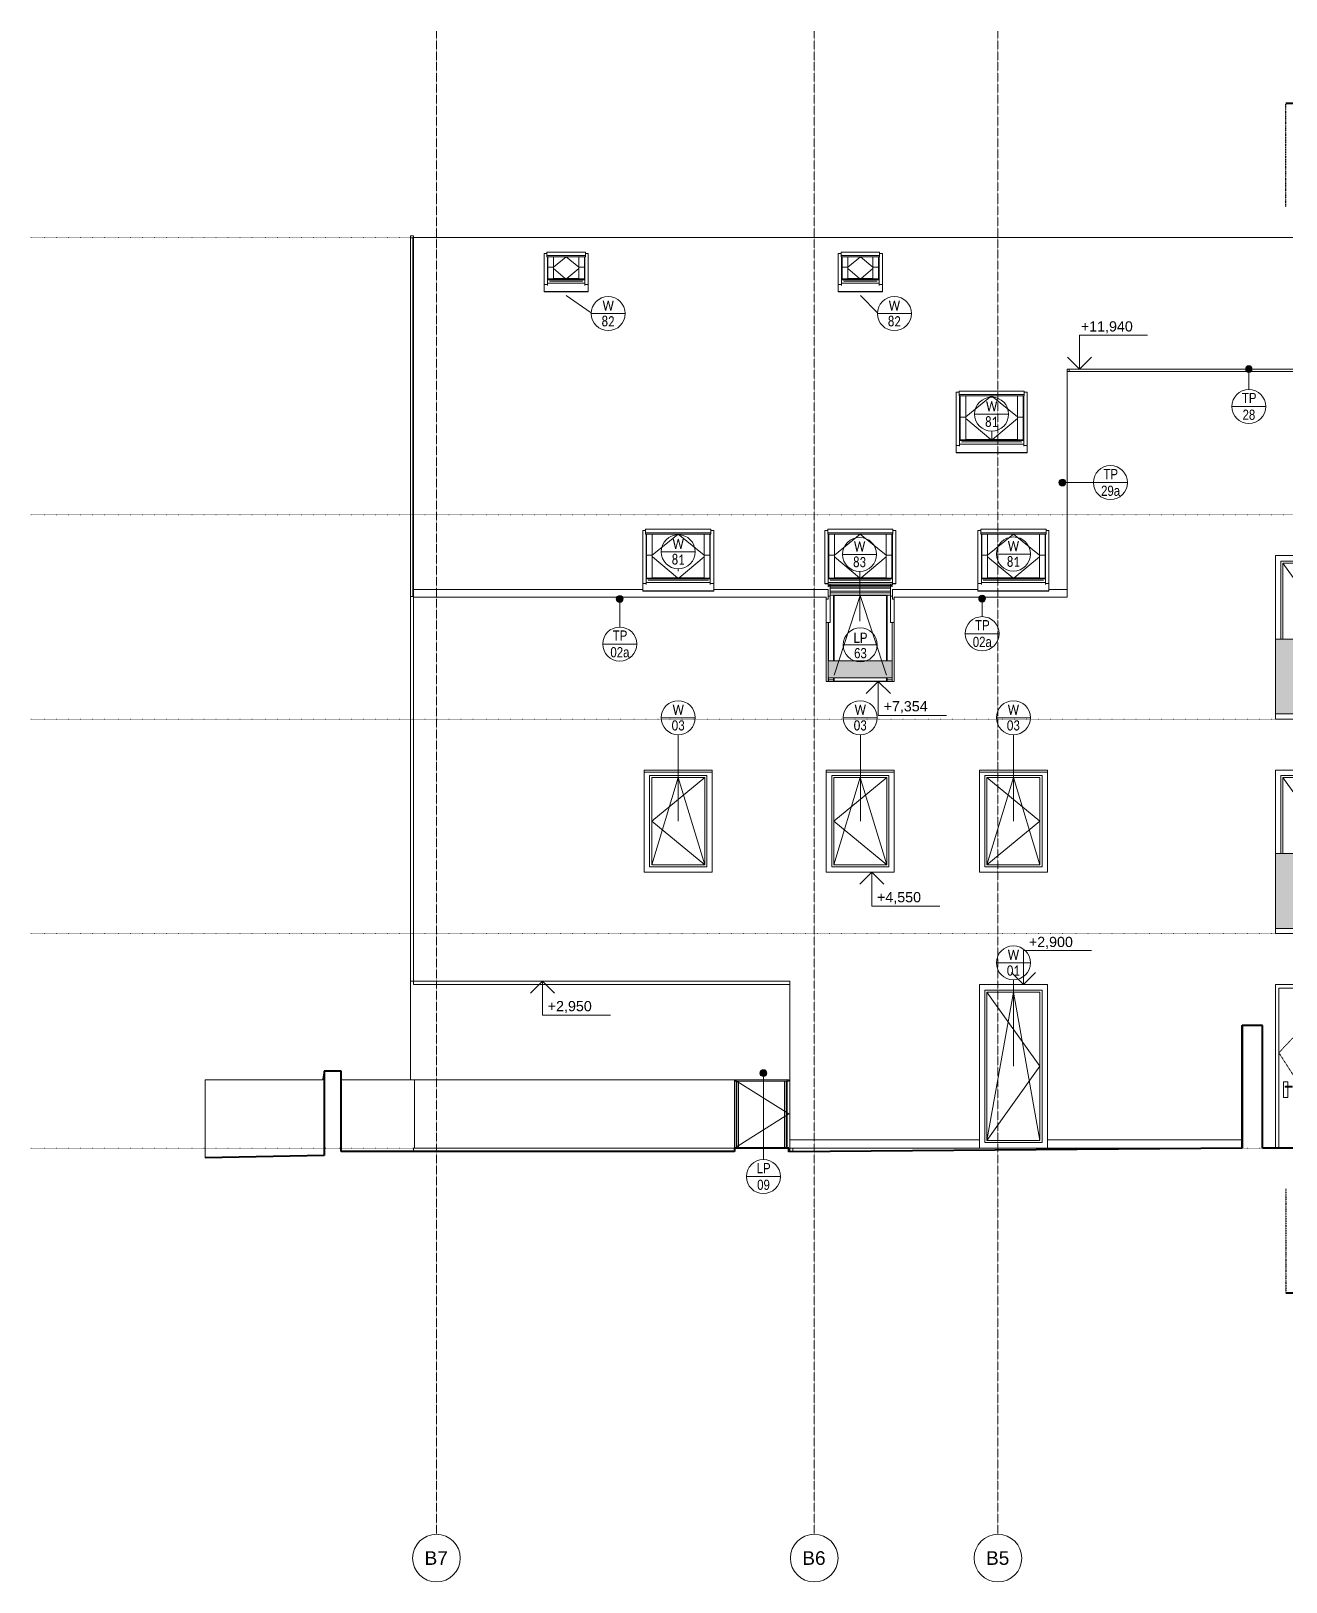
# Model space of a CAD drawing. Header units: millimetres. Extents: x -10201 to 227333, y -5874 to 72638.
# Drawn here: x 60356 to 78796, y -5873 to 16905 of the extents above; entities that cross this region are included whole.
import ezdxf

# ---------------------------------------------------------------- set-up
doc = ezdxf.new("R2010")
doc.units = ezdxf.units.MM
for name, pattern in [('HA_Dash_2mm-S1mm', [2, 1, -1]), ('HA_DashDot_10mm-S3mm', [10, 4, -3, 0, -3]), ('HA_DashDot_4mm-S1mm', [4, 2, -1, 0, -1]), ('HA_Dot-S4mm', [4, 0, -4])]:
    doc.linetypes.add(name, pattern=pattern)
for name, color, linetype, lineweight in [('A-CLNG-____-OTLN', 9, 'Continuous', 9), ('A-DETL-____-THIN', 9, 'Continuous', 9), ('A-DETL-____-WIDE', 9, 'Continuous', 40), ('A-DOOR-____-OTLN', 9, 'Continuous', 9), ('A-DOOR-FRAM-OTLN', 9, 'Continuous', 9), ('A-FLOR-____-OVHD', 9, 'HA_DashDot_4mm-S1mm', 25), ('A-FLOR-HRAL-IDEN', 9, 'Continuous', 9), ('A-FLOR-HRAL-OTLN', 9, 'Continuous', 9), ('A-FLOR-LEVL-OTLN', 9, 'Continuous', 9), ('A-GENM-____-IDEN', 9, 'Continuous', 9), ('A-GENM-____-OTLN', 9, 'Continuous', 9), ('A-GLAZ-____-IDEN', 9, 'Continuous', 9), ('A-GLAZ-____-OTLN', 9, 'Continuous', 5), ('A-ROOF-____-OTLN', 9, 'Continuous', 9), ('A-WALL-____-MCUT', 9, 'Continuous', 25), ('A-WALL-____-OTLN', 9, 'Continuous', 9), ('G-____-____-DIMS', 9, 'Continuous', 5), ('S-GRID-____-IDEN', 9, 'Continuous', 9), ('S-GRID-____-OTLN', 9, 'Continuous', 5)]:
    doc.layers.add(name, color=color, linetype=linetype, lineweight=lineweight)
doc.styles.add('Arial', font='arial.ttf', dxfattribs={"height": 200})
doc.styles.add('Arial_1', font='arial.ttf', dxfattribs={"height": 150})
doc.styles.add('Arial_2', font='arial.ttf', dxfattribs={"width": 0.8, "height": 150})
doc.styles.add('Calibri', font='calibri.ttf', dxfattribs={"width": 0.8, "height": 150})

# ---------------------------------------------------------------- blocks, each defined once
blk = doc.blocks.new('HA_WD_SinglePanel - 1000x2400-1670805-B_pohled severní_DPS pohled')
at = {"layer": 'A-GLAZ-____-OTLN', "color": 250}
for p, q in [((-12766, 580), (-12766, 2820)), ((-12766, 2820), (-11926, 2820)), ((-12736, 2790), (-12736, 610)), ((-12736, 2790), (-11956, 2790)), ((-12736, 610), (-12346, 2790)), ((-12736, 2790), (-11956, 1700)), ((-12346, 2790), (-11956, 610)), ((-11956, 610), (-11956, 2790)), ((-11926, 2820), (-11926, 580)), ((-11956, 1700), (-12736, 610)), ((-11926, 580), (-12766, 580)), ((-12736, 610), (-11956, 610))]:
    blk.add_line(p, q, dxfattribs=at)
blk = doc.blocks.new('HA_WD_SinglePanel - 1000x1500-1670803-B_pohled severní_DPS pohled')
at = {"layer": 'A-GLAZ-____-OTLN', "color": 250}
for p, q in [((2459, 1480), (2459, 2820)), ((2459, 2820), (3299, 2820)), ((2489, 2790), (2489, 1510)), ((2489, 2790), (3269, 2790)), ((2489, 1510), (2879, 2790)), ((2489, 2790), (3269, 2150)), ((2879, 2790), (3269, 1510)), ((3269, 1510), (3269, 2790)), ((3299, 2820), (3299, 1480)), ((3269, 2150), (2489, 1510)), ((3299, 1480), (2459, 1480)), ((2489, 1510), (3269, 1510))]:
    blk.add_line(p, q, dxfattribs=at)
blk = doc.blocks.new('HA_WD_SinglePanel - 1000x2400-V30-B_pohled severní_DPS pohled')
at = {"layer": 'A-GLAZ-____-OTLN', "color": 250}
for p, q in [((-8416, 4825), (-8416, 5970)), ((-8416, 5970), (-7576, 5970)), ((-8386, 5940), (-8386, 4825)), ((-8386, 5940), (-7606, 5940)), ((-8386, 5940), (-7606, 4850)), ((-8195, 4825), (-7996, 5940)), ((-7996, 5940), (-7796, 4825)), ((-7606, 4825), (-7606, 5940)), ((-7576, 5970), (-7576, 4825)), ((-7606, 4850), (-7624, 4825))]:
    blk.add_line(p, q, dxfattribs=at)
blk = doc.blocks.new('HA_WD_SinglePanel - 1000x1500-1670816-B_pohled severní_DPS pohled')
at = {"layer": 'A-GLAZ-____-OTLN', "color": 250}
for p, q in [((-17691, 4630), (-17691, 5970)), ((-17691, 5970), (-16851, 5970)), ((-17661, 5940), (-17661, 4660)), ((-17661, 5940), (-16881, 5940)), ((-17271, 5940), (-17661, 4660)), ((-16881, 5940), (-17661, 5300)), ((-16881, 4660), (-17271, 5940)), ((-16881, 4660), (-16881, 5940)), ((-16851, 5970), (-16851, 4630)), ((-17661, 5300), (-16881, 4660)), ((-16851, 4630), (-17691, 4630)), ((-17661, 4660), (-16881, 4660))]:
    blk.add_line(p, q, dxfattribs=at)
blk = doc.blocks.new('Roof-Windows_VELUX_VFE - VFE size 940x1370 _PK38__31_36-V31-B_pohled severní_DPS pohled')
at = {"layer": 'A-GLAZ-____-OTLN', "color": 250}
for p, q in [((-15066, 8779), (-15066, 8781)), ((-15066, 8769), (-15066, 8779)), ((-14126, 8779), (-15066, 8779)), ((-15066, 8757), (-15066, 8763)), ((-14126, 8763), (-15066, 8763)), ((-15066, 8754), (-15066, 8757)), ((-14126, 8757), (-15066, 8757)), ((-15066, 8742), (-15066, 8754)), ((-14126, 8754), (-15066, 8754)), ((-14152, 8728), (-15039, 8728)), ((-14152, 8726), (-15039, 8726)), ((-15039, 8724), (-14152, 8724)), ((-14152, 8676), (-15039, 8676)), ((-14126, 8781), (-14126, 8779)), ((-14126, 8779), (-14126, 8769)), ((-14126, 8763), (-14126, 8757)), ((-14126, 8757), (-14126, 8754)), ((-14126, 8754), (-14126, 8742)), ((-15039, 8654), (-14152, 8654)), ((-15039, 8621), (-14152, 8621)), ((-14990, 8621), (-14990, 7654)), ((-14979, 8621), (-14979, 7654)), ((-14979, 7445), (-14596, 8617)), ((-14212, 8617), (-14979, 8617)), ((-14596, 8617), (-14212, 7445)), ((-14212, 7654), (-14212, 8621)), ((-14202, 7654), (-14202, 8621)), ((-15065, 7654), (-15065, 8217)), ((-14127, 8217), (-14127, 7654)), ((-15065, 7374), (-15065, 7404)), ((-15065, 7374), (-15065, 7354)), ((-14990, 7374), (-15065, 7374)), ((-14990, 7404), (-14990, 7374)), ((-14990, 7374), (-14990, 7354)), ((-14979, 7404), (-14979, 7354)), ((-14979, 7356), (-14212, 7356)), ((-14212, 7354), (-14212, 7404)), ((-14202, 7374), (-14202, 7404)), ((-14202, 7374), (-14202, 7354)), ((-14127, 7374), (-14202, 7374)), ((-14127, 7404), (-14127, 7374)), ((-14127, 7374), (-14127, 7354))]:
    blk.add_line(p, q, dxfattribs=at)
blk = doc.blocks.new('Railing - Railing-1636953-B_pohled severní_DPS pohled')
at = {"layer": 'A-FLOR-HRAL-OTLN'}
blk.add_hatch(color=256, dxfattribs=at).paths.add_polyline_path([(-8496, 3725), (-7496, 3725), (-7496, 4825), (-8496, 4825), (-8496, 4020)])
at = {"layer": 'A-FLOR-HRAL-OTLN', "color": 7}
for p, q in [((-8496, 4825), (-7496, 4825)), ((-8496, 3725), (-7496, 3725))]:
    blk.add_line(p, q, dxfattribs=at)
blk = doc.blocks.new('Railing - Railing-1637688-B_pohled severní_DPS pohled')
at = {"layer": 'A-FLOR-HRAL-OTLN'}
blk.add_hatch(color=256, dxfattribs=at).paths.add_polyline_path([(-8496, 6875), (-7496, 6875), (-7496, 7975), (-8496, 7975), (-8496, 6917)])
at = {"layer": 'A-FLOR-HRAL-OTLN', "color": 7}
for p, q in [((-8496, 7975), (-7496, 7975)), ((-8496, 6875), (-7496, 6875))]:
    blk.add_line(p, q, dxfattribs=at)
blk = doc.blocks.new('Roof-Windows_VELUX_GLL_1061 - CK02-1808666-B_pohled severní_DPS pohled')
at = {"layer": 'A-GLAZ-____-OTLN', "color": 250}
for p, q in [((-19201, 13640), (-19243, 13640)), ((-19243, 13640), (-19243, 13183)), ((-18635, 13659), (-19201, 13659)), ((-19201, 13659), (-19201, 13606)), ((-18635, 13606), (-19201, 13606)), ((-19201, 13606), (-19201, 13588)), ((-19201, 13588), (-18635, 13588)), ((-19193, 13588), (-19193, 13269)), ((-19187, 13588), (-19187, 13438)), ((-19104, 13438), (-19104, 13588)), ((-18733, 13587), (-19104, 13587)), ((-19104, 13439), (-18918, 13587)), ((-18733, 13439), (-18918, 13587)), ((-18733, 13588), (-18733, 13438)), ((-18650, 13438), (-18650, 13588)), ((-18643, 13588), (-18643, 13269)), ((-18635, 13606), (-18635, 13659)), ((-18593, 13640), (-18635, 13640)), ((-18635, 13588), (-18635, 13606)), ((-18593, 13183), (-18593, 13640)), ((-19193, 13265), (-19193, 13269)), ((-19187, 13269), (-19193, 13269)), ((-19193, 13261), (-19193, 13265)), ((-19193, 13252), (-19193, 13261)), ((-18643, 13261), (-19193, 13261)), ((-19193, 13237), (-19193, 13252)), ((-18643, 13252), (-19193, 13252)), ((-19193, 13237), (-19193, 13229)), ((-19193, 13205), (-19193, 13229)), ((-19187, 13438), (-19104, 13438)), ((-19187, 13264), (-19187, 13438)), ((-19104, 13438), (-19187, 13438)), ((-19104, 13264), (-19187, 13264)), ((-19104, 13263), (-19187, 13263)), ((-19160, 13237), (-19160, 13229)), ((-19160, 13233), (-18676, 13233)), ((-19104, 13264), (-19104, 13438)), ((-18930, 13269), (-19104, 13416)), ((-18733, 13269), (-19104, 13269)), ((-18907, 13269), (-18733, 13416)), ((-18733, 13438), (-18650, 13438)), ((-18733, 13438), (-18733, 13264)), ((-18650, 13438), (-18733, 13438)), ((-18650, 13264), (-18733, 13264)), ((-18650, 13263), (-18733, 13263)), ((-18676, 13237), (-18676, 13229)), ((-18650, 13438), (-18650, 13264)), ((-18643, 13269), (-18650, 13269)), ((-18643, 13269), (-18643, 13265)), ((-18643, 13265), (-18643, 13261)), ((-18643, 13261), (-18643, 13252)), ((-18643, 13252), (-18643, 13237)), ((-18643, 13237), (-18643, 13229)), ((-18643, 13229), (-18643, 13205)), ((-19243, 13183), (-19193, 13183)), ((-19193, 13183), (-19243, 13183)), ((-19243, 13183), (-19243, 13079)), ((-19243, 13079), (-18593, 13079)), ((-19243, 13074), (-19243, 13079)), ((-18593, 13074), (-19243, 13074)), ((-19193, 13200), (-19193, 13205)), ((-19193, 13200), (-18643, 13200)), ((-19193, 13169), (-19193, 13200)), ((-18643, 13205), (-18643, 13200)), ((-18643, 13200), (-18643, 13169)), ((-18643, 13183), (-18593, 13183)), ((-18593, 13183), (-18643, 13183)), ((-18593, 13079), (-18593, 13183)), ((-18593, 13079), (-18593, 13074))]:
    blk.add_line(p, q, dxfattribs=at)
blk = doc.blocks.new('Roof-Windows_VELUX_GLL_1061 - PK08-1808487-B_pohled severní_DPS pohled')
at = {"layer": 'A-GLAZ-____-OTLN', "color": 250}
for p, q in [((-17750, 9568), (-17792, 9568)), ((-17792, 9568), (-17792, 8789)), ((-16792, 9587), (-17750, 9587)), ((-17750, 9587), (-17750, 9535)), ((-16792, 9535), (-16792, 9587)), ((-16750, 9568), (-16792, 9568)), ((-16750, 8789), (-16750, 9568)), ((-16792, 9535), (-17750, 9535)), ((-17750, 9535), (-17750, 9517)), ((-17750, 9517), (-16792, 9517)), ((-17742, 9517), (-17742, 8875)), ((-17735, 9517), (-17735, 9205)), ((-17652, 9205), (-17652, 9517)), ((-16889, 9516), (-17652, 9516)), ((-17652, 9207), (-17271, 9516)), ((-16889, 9207), (-17271, 9516)), ((-16889, 9517), (-16889, 9205)), ((-16806, 9205), (-16806, 9517)), ((-16800, 9517), (-16800, 8875)), ((-16792, 9517), (-16792, 9535)), ((-17735, 9205), (-17652, 9205)), ((-17735, 8870), (-17735, 9205)), ((-17652, 9205), (-17735, 9205)), ((-17652, 8870), (-17652, 9205)), ((-17282, 8875), (-17651, 9183)), ((-17259, 8875), (-16890, 9183)), ((-16889, 9205), (-16806, 9205)), ((-16889, 9205), (-16889, 8870)), ((-16806, 9205), (-16889, 9205)), ((-16806, 9205), (-16806, 8870)), ((-17792, 8789), (-17742, 8789)), ((-17742, 8789), (-17792, 8789)), ((-17792, 8789), (-17792, 8685)), ((-17792, 8685), (-16750, 8685)), ((-17792, 8680), (-17792, 8685)), ((-16750, 8680), (-17792, 8680)), ((-17742, 8871), (-17742, 8875)), ((-17735, 8875), (-17742, 8875)), ((-17742, 8867), (-17742, 8871)), ((-17742, 8858), (-17742, 8867)), ((-16800, 8867), (-17742, 8867)), ((-17742, 8843), (-17742, 8858)), ((-16800, 8858), (-17742, 8858)), ((-17742, 8843), (-17742, 8835)), ((-17742, 8811), (-17742, 8835)), ((-17742, 8806), (-17742, 8811)), ((-17742, 8806), (-16800, 8806)), ((-17742, 8775), (-17742, 8806)), ((-17652, 8870), (-17735, 8870)), ((-17652, 8869), (-17735, 8869)), ((-17709, 8843), (-17709, 8835)), ((-17709, 8839), (-16833, 8839)), ((-16889, 8875), (-17652, 8875)), ((-16806, 8870), (-16889, 8870)), ((-16806, 8869), (-16889, 8869)), ((-16833, 8843), (-16833, 8835)), ((-16800, 8875), (-16806, 8875)), ((-16800, 8875), (-16800, 8871)), ((-16800, 8871), (-16800, 8867)), ((-16800, 8867), (-16800, 8858)), ((-16800, 8858), (-16800, 8843)), ((-16800, 8843), (-16800, 8835)), ((-16800, 8835), (-16800, 8811)), ((-16800, 8811), (-16800, 8806)), ((-16800, 8806), (-16800, 8775)), ((-16800, 8789), (-16750, 8789)), ((-16750, 8789), (-16800, 8789)), ((-16750, 8685), (-16750, 8789)), ((-16750, 8685), (-16750, 8680))]:
    blk.add_line(p, q, dxfattribs=at)
blk = doc.blocks.new('Roof-Windows_VELUX_GLL_1061 - PK08-1808992-B_pohled severní_DPS pohled')
at = {"layer": 'A-GLAZ-____-OTLN', "color": 250}
for p, q in [((-12187, 11618), (-13145, 11618)), ((-13145, 11618), (-13145, 11565)), ((-12187, 11565), (-12187, 11618)), ((-13145, 11599), (-13187, 11599)), ((-13187, 11599), (-13187, 10819)), ((-12187, 11565), (-13145, 11565)), ((-13145, 11565), (-13145, 11547)), ((-13145, 11547), (-12187, 11547)), ((-13137, 11547), (-13137, 10905)), ((-13130, 11547), (-13130, 11236)), ((-13047, 11236), (-13047, 11547)), ((-12284, 11546), (-13047, 11546)), ((-13047, 11237), (-12666, 11546)), ((-12284, 11237), (-12666, 11546)), ((-12284, 11547), (-12284, 11236)), ((-12201, 11236), (-12201, 11547)), ((-12195, 11547), (-12195, 10905)), ((-12145, 11599), (-12187, 11599)), ((-12187, 11547), (-12187, 11565)), ((-12145, 10819), (-12145, 11599)), ((-13130, 11236), (-13047, 11236)), ((-13130, 10901), (-13130, 11236)), ((-13047, 11236), (-13130, 11236)), ((-13047, 10901), (-13047, 11236)), ((-12677, 10905), (-13047, 11214)), ((-12654, 10905), (-12284, 11214)), ((-12284, 11236), (-12201, 11236)), ((-12284, 11236), (-12284, 10901)), ((-12201, 11236), (-12284, 11236)), ((-12201, 11236), (-12201, 10901)), ((-13187, 10819), (-13137, 10819)), ((-13137, 10819), (-13187, 10819)), ((-13187, 10819), (-13187, 10715)), ((-13187, 10715), (-12145, 10715)), ((-13187, 10711), (-13187, 10715)), ((-12145, 10711), (-13187, 10711)), ((-13137, 10901), (-13137, 10905)), ((-13130, 10905), (-13137, 10905)), ((-13137, 10898), (-13137, 10901)), ((-13137, 10889), (-13137, 10898)), ((-12195, 10898), (-13137, 10898)), ((-13137, 10873), (-13137, 10889)), ((-12195, 10889), (-13137, 10889)), ((-13137, 10873), (-13137, 10865)), ((-13137, 10842), (-13137, 10866)), ((-13137, 10837), (-13137, 10842)), ((-13137, 10837), (-12195, 10837)), ((-13137, 10806), (-13137, 10837)), ((-13047, 10901), (-13130, 10901)), ((-13047, 10900), (-13130, 10900)), ((-13104, 10873), (-13104, 10865)), ((-13104, 10870), (-12228, 10870)), ((-12284, 10905), (-13047, 10905)), ((-12201, 10901), (-12284, 10901)), ((-12201, 10900), (-12284, 10900)), ((-12228, 10873), (-12228, 10865)), ((-12195, 10905), (-12201, 10905)), ((-12195, 10905), (-12195, 10901)), ((-12195, 10901), (-12195, 10898)), ((-12195, 10898), (-12195, 10889)), ((-12195, 10889), (-12195, 10873)), ((-12195, 10873), (-12195, 10865)), ((-12195, 10866), (-12195, 10842)), ((-12195, 10842), (-12195, 10837)), ((-12195, 10837), (-12195, 10806)), ((-12195, 10819), (-12145, 10819)), ((-12145, 10819), (-12195, 10819)), ((-12145, 10715), (-12145, 10819)), ((-12145, 10715), (-12145, 10711))]:
    blk.add_line(p, q, dxfattribs=at)
blk = doc.blocks.new('Roof-Windows_VELUX_GLL_1061 - PK08-V32-B_pohled severní_DPS pohled')
at = {"layer": 'A-GLAZ-____-OTLN', "color": 250}
for p, q in [((-12825, 9568), (-12867, 9568)), ((-12867, 9568), (-12867, 8789)), ((-11867, 9587), (-12825, 9587)), ((-12825, 9587), (-12825, 9535)), ((-11867, 9535), (-11867, 9587)), ((-11825, 9568), (-11867, 9568)), ((-11825, 8789), (-11825, 9568)), ((-11867, 9535), (-12825, 9535)), ((-12825, 9535), (-12825, 9517)), ((-12825, 9517), (-11867, 9517)), ((-12817, 9517), (-12817, 8875)), ((-12810, 9517), (-12810, 9205)), ((-12727, 9205), (-12727, 9517)), ((-11964, 9516), (-12727, 9516)), ((-12727, 9207), (-12346, 9516)), ((-11964, 9207), (-12346, 9516)), ((-11964, 9517), (-11964, 9205)), ((-11881, 9205), (-11881, 9517)), ((-11875, 9517), (-11875, 8875)), ((-11867, 9517), (-11867, 9535)), ((-12810, 9205), (-12727, 9205)), ((-12810, 8870), (-12810, 9205)), ((-12727, 9205), (-12810, 9205)), ((-12727, 8870), (-12727, 9205)), ((-12357, 8875), (-12727, 9183)), ((-12334, 8875), (-11964, 9183)), ((-11964, 9205), (-11881, 9205)), ((-11964, 9205), (-11964, 8870)), ((-11881, 9205), (-11964, 9205)), ((-11881, 9205), (-11881, 8870)), ((-12867, 8789), (-12817, 8789)), ((-12817, 8789), (-12867, 8789)), ((-12867, 8789), (-12867, 8685)), ((-12867, 8685), (-11825, 8685)), ((-12867, 8680), (-12867, 8685)), ((-11825, 8680), (-12867, 8680)), ((-12817, 8871), (-12817, 8875)), ((-12810, 8875), (-12817, 8875)), ((-12817, 8867), (-12817, 8871)), ((-12817, 8858), (-12817, 8867)), ((-11875, 8867), (-12817, 8867)), ((-12817, 8843), (-12817, 8858)), ((-11875, 8858), (-12817, 8858)), ((-12817, 8843), (-12817, 8835)), ((-12817, 8811), (-12817, 8835)), ((-12817, 8806), (-12817, 8811)), ((-12817, 8806), (-11875, 8806)), ((-12817, 8775), (-12817, 8806)), ((-12727, 8870), (-12810, 8870)), ((-12727, 8869), (-12810, 8869)), ((-12784, 8843), (-12784, 8835)), ((-12784, 8839), (-11908, 8839)), ((-11964, 8875), (-12727, 8875)), ((-11881, 8870), (-11964, 8870)), ((-11881, 8869), (-11964, 8869)), ((-11908, 8843), (-11908, 8835)), ((-11875, 8875), (-11881, 8875)), ((-11875, 8875), (-11875, 8871)), ((-11875, 8871), (-11875, 8867)), ((-11875, 8867), (-11875, 8858)), ((-11875, 8858), (-11875, 8843)), ((-11875, 8843), (-11875, 8835)), ((-11875, 8835), (-11875, 8811)), ((-11875, 8811), (-11875, 8806)), ((-11875, 8806), (-11875, 8775)), ((-11875, 8789), (-11825, 8789)), ((-11825, 8789), (-11875, 8789)), ((-11825, 8685), (-11825, 8789)), ((-11825, 8685), (-11825, 8680))]:
    blk.add_line(p, q, dxfattribs=at)
blk = doc.blocks.new('HA_DR_Single_Swing_Solid_ButtFrame - In_FAS_900x2350_Unik-2005942-B_pohled severní_DPS pohled')
at = {"layer": 'A-DOOR-____-OTLN', "color": 250, "linetype": 'HA_Dash_2mm-S1mm', "lineweight": 5}
for p, q in [((-7546, 2850), (-8446, 1900)), ((-8446, 1900), (-7546, 500))]:
    blk.add_line(p, q, dxfattribs=at)
at = {"layer": 'A-DOOR-____-OTLN', "color": 7}
for p, q in [((-7546, 2850), (-8446, 2850)), ((-8446, 2850), (-8446, 500)), ((-7546, 500), (-7546, 2850)), ((-8376, 1470), (-8376, 1240)), ((-8316, 1470), (-8376, 1470)), ((-8251, 1407), (-8346, 1407)), ((-8346, 1392), (-8251, 1392)), ((-8316, 1407), (-8316, 1470)), ((-8316, 1240), (-8316, 1393)), ((-8251, 1407), (-8251, 1400)), ((-8251, 1400), (-8251, 1392)), ((-8376, 1240), (-8316, 1240))]:
    blk.add_line(p, q, dxfattribs=at)
for points, knots in [([(-8353, 1400), (-8353, 1401), (-8353, 1402), (-8353, 1403), (-8352, 1404), (-8352, 1404), (-8351, 1405), (-8351, 1405), (-8350, 1406), (-8350, 1406), (-8349, 1407), (-8349, 1407), (-8348, 1407), (-8348, 1407), (-8347, 1407), (-8347, 1407), (-8346, 1407), (-8346, 1407), (-8346, 1407)], [0, 0, 0, 0, 0.0833333, 0.125, 0.1666667, 0.2083333, 0.2291667, 0.25, 0.2916667, 0.3333333, 0.3541667, 0.375, 0.3958333, 0.4166667, 0.4375, 0.4583333, 0.4791667, 0.5, 0.5, 0.5, 0.5]), ([(-8346, 1392), (-8346, 1392), (-8346, 1393), (-8347, 1393), (-8347, 1393), (-8348, 1393), (-8348, 1393), (-8349, 1393), (-8349, 1393), (-8349, 1394), (-8350, 1394), (-8350, 1394), (-8351, 1395), (-8351, 1395), (-8352, 1396), (-8352, 1396), (-8353, 1397), (-8353, 1398), (-8353, 1399), (-8353, 1400)], [0.5, 0.5, 0.5, 0.5, 0.5208333, 0.5416667, 0.5625, 0.5833333, 0.6041667, 0.625, 0.6458333, 0.6666667, 0.6875, 0.7083333, 0.75, 0.7708333, 0.7916667, 0.8333333, 0.875, 0.9166667, 1, 1, 1, 1])]:
    blk.add_open_spline(points, degree=3, knots=knots, dxfattribs=at)
at = {"layer": 'A-DOOR-FRAM-OTLN', "color": 7}
for p, q in [((-8446, 500), (-8446, 2850)), ((-8446, 2850), (-7546, 2850)), ((-7546, 2850), (-7546, 500))]:
    blk.add_line(p, q, dxfattribs=at)
blk = doc.blocks.new('Roof-Windows_VELUX_GLL_1061 - PK08-1808476-B_pohled severní_DPS pohled')
at = {"layer": 'A-GLAZ-____-OTLN', "color": 250}
for p, q in [((-225, 9568), (-267, 9568)), ((-267, 9568), (-267, 8789)), ((733, 9587), (-225, 9587)), ((-225, 9587), (-225, 9535)), ((733, 9535), (733, 9587)), ((775, 9568), (733, 9568)), ((775, 8789), (775, 9568)), ((733, 9535), (-225, 9535)), ((-225, 9535), (-225, 9517)), ((-225, 9517), (733, 9517)), ((-217, 9517), (-217, 8875)), ((-210, 9517), (-210, 9205)), ((-127, 9205), (-127, 9517)), ((636, 9516), (-127, 9516)), ((-127, 9207), (254, 9516)), ((636, 9207), (254, 9516)), ((636, 9517), (636, 9205)), ((719, 9205), (719, 9517)), ((725, 9517), (725, 8875)), ((733, 9517), (733, 9535)), ((-210, 9205), (-127, 9205)), ((-210, 8870), (-210, 9205)), ((-127, 9205), (-210, 9205)), ((-127, 8870), (-127, 9205)), ((243, 8875), (-127, 9183)), ((266, 8875), (636, 9183)), ((636, 9205), (719, 9205)), ((636, 9205), (636, 8870)), ((719, 9205), (636, 9205)), ((719, 9205), (719, 8870)), ((-267, 8789), (-217, 8789)), ((-267, 8784), (-267, 8789)), ((-217, 8784), (-267, 8784)), ((-217, 8871), (-217, 8875)), ((-210, 8875), (-217, 8875)), ((-217, 8867), (-217, 8871)), ((-217, 8858), (-217, 8867)), ((725, 8867), (-217, 8867)), ((-217, 8843), (-217, 8858)), ((725, 8858), (-217, 8858)), ((-217, 8843), (-217, 8835)), ((-217, 8811), (-217, 8835)), ((-217, 8806), (-217, 8811)), ((-217, 8806), (725, 8806)), ((-217, 8772), (-217, 8806)), ((-127, 8870), (-210, 8870)), ((-127, 8869), (-210, 8869)), ((-184, 8843), (-184, 8835)), ((-184, 8839), (692, 8839)), ((636, 8875), (-127, 8875)), ((719, 8870), (636, 8870)), ((719, 8869), (636, 8869)), ((692, 8843), (692, 8835)), ((725, 8875), (719, 8875)), ((725, 8875), (725, 8871)), ((725, 8871), (725, 8867)), ((725, 8867), (725, 8858)), ((725, 8858), (725, 8843)), ((725, 8843), (725, 8835)), ((725, 8835), (725, 8811)), ((725, 8811), (725, 8806)), ((725, 8806), (725, 8772)), ((725, 8789), (775, 8789)), ((775, 8784), (725, 8784)), ((775, 8789), (775, 8784))]:
    blk.add_line(p, q, dxfattribs=at)
blk = doc.blocks.new('Railing - Railing-1879900-B_pohled severní_DPS pohled')
at = {"layer": 'A-FLOR-HRAL-OTLN'}
blk.add_hatch(color=256, dxfattribs=at).paths.add_polyline_path([(-14659, 7404), (-14126, 7404), (-14126, 7654), (-15066, 7654), (-15066, 7404)])
at = {"layer": 'A-FLOR-HRAL-OTLN', "color": 7}
for p, q in [((-15066, 7654), (-14126, 7654)), ((-15066, 7404), (-14126, 7404))]:
    blk.add_line(p, q, dxfattribs=at)
blk = doc.blocks.new('TB_Porotherm KPVarioUNI_1250mm - TB_Porotherm KPVarioUNI_1250mm-1944691-B_pohled severní_DPS pohled')
at = {"layer": 'A-GENM-____-OTLN', "color": 7}
blk.add_line((3379, 2870), (2379, 2870), dxfattribs=at)
blk = doc.blocks.new('185-01_OBJEKT B_Central_rvt-3-B_pohled severní_DPS pohled')
at = {"layer": 'A-CLNG-____-OTLN', "color": 7}
for p, q in [((-21161, 2900), (-21161, 2950)), ((-15631, 2900), (-21161, 2900))]:
    blk.add_line(p, q, dxfattribs=at)
at = {"layer": 'A-ROOF-____-OTLN', "color": 7}
for p, q in [((-21171, 8607), (-21171, 13870)), ((6829, 13875), (-21161, 13875)), ((-21161, 8607), (-21161, 8701)), ((-21161, 8701), (-17792, 8701)), ((-16750, 8701), (-15066, 8701)), ((-15066, 8701), (-15066, 8607)), ((-15039, 8763), (-15039, 8769)), ((-15039, 8607), (-15039, 8742)), ((-14152, 8769), (-14152, 8763)), ((-14152, 8742), (-14152, 8607)), ((-14125, 8607), (-14125, 8701)), ((-14125, 8701), (-12867, 8701)), ((-11825, 8701), (-11556, 8701)), ((-21171, 8607), (-21161, 8607)), ((-15066, 8562), (-15096, 8562)), ((-15066, 8607), (-15039, 8607)), ((-15066, 8607), (-15066, 8562)), ((-15039, 8217), (-15039, 8607)), ((-14152, 8607), (-14125, 8607)), ((-14152, 8607), (-14152, 8217)), ((-14125, 8562), (-14125, 8607)), ((-14096, 8562), (-14125, 8562)), ((-15096, 8217), (-15039, 8217)), ((-14152, 8217), (-14096, 8217))]:
    blk.add_line(p, q, dxfattribs=at)
at = {"layer": 'A-WALL-____-OTLN', "color": 7}
for p, q in [((-21206, 13870), (-21206, 13895)), ((-21161, 13895), (-21206, 13895)), ((-21161, 13895), (-21161, 13870)), ((-21206, 8601), (-21206, 13870)), ((-21206, 13870), (-21161, 13870)), ((-21161, 13870), (-21161, 8601)), ((-11556, 11903), (-11556, 11940)), ((-11556, 11940), (-11526, 11940)), ((-6219, 11903), (-11556, 11903)), ((-11556, 11903), (-11556, 8592)), ((-11526, 11940), (-11526, 11903)), ((-11526, 11903), (-11526, 11940)), ((-11526, 11940), (-11326, 11940)), ((-6449, 11940), (-11326, 11940)), ((-8496, 6800), (-8496, 9200)), ((-8496, 9200), (-7496, 9200)), ((-21206, 2950), (-21206, 8601)), ((-21206, 8601), (-21161, 8601)), ((-21161, 8601), (-21161, 2950)), ((-15096, 8592), (-21161, 8592)), ((-21161, 8592), (-21161, 2950)), ((-15096, 7350), (-15096, 8592)), ((-11556, 8592), (-14096, 8592)), ((-14096, 8592), (-14096, 7350)), ((-15066, 7354), (-15066, 8217)), ((-14126, 8217), (-14126, 7354)), ((-14096, 7350), (-15096, 7350)), ((-15039, 7354), (-15066, 7354)), ((-14153, 7354), (-15039, 7354)), ((-14126, 7354), (-14153, 7354)), ((-7496, 6800), (-8496, 6800)), ((-17771, 4550), (-17771, 6050)), ((-17771, 6050), (-16771, 6050)), ((-16771, 6050), (-16771, 4550)), ((-15096, 4550), (-15096, 6050)), ((-15096, 6050), (-14096, 6050)), ((-14096, 6050), (-14096, 4550)), ((-12846, 4550), (-12846, 6050)), ((-12846, 6050), (-11846, 6050)), ((-11846, 6050), (-11846, 4550)), ((-8496, 3650), (-8496, 6050)), ((-8496, 6050), (-7496, 6050)), ((-16771, 4550), (-17771, 4550)), ((-14096, 4550), (-15096, 4550)), ((-11846, 4550), (-12846, 4550)), ((-7496, 3650), (-8496, 3650)), ((-21206, 2950), (-21206, 1500)), ((-21161, 2950), (-21206, 2950)), ((-21161, 2950), (-15631, 2950)), ((-15631, 2950), (-15631, 500)), ((-12846, 500), (-12846, 2900)), ((-12846, 2900), (-11846, 2900)), ((-11846, 2900), (-11846, 500)), ((-8496, 500), (-8496, 2900)), ((-8496, 2900), (-7496, 2900)), ((-15631, 500), (-12846, 500)), ((-15631, 444), (-15631, 500)), ((-15586, 445), (-15586, 500)), ((-15586, 500), (-15586, 445)), ((-11846, 500), (-12846, 500)), ((-11846, 500), (-8996, 500))]:
    blk.add_line(p, q, dxfattribs=at)
at = {"layer": 'A-DOOR-____-OTLN', "lineweight": 9}
blk.add_blockref('HA_DR_Single_Swing_Solid_ButtFrame - In_FAS_900x2350_Unik-2005942-B_pohled severní_DPS pohled', (0, 0), dxfattribs=at)
at = {"layer": 'A-FLOR-HRAL-OTLN', "lineweight": 9}
for name in ['Railing - Railing-1637688-B_pohled severní_DPS pohled', 'Railing - Railing-1879900-B_pohled severní_DPS pohled', 'Railing - Railing-1636953-B_pohled severní_DPS pohled']:
    blk.add_blockref(name, (0, 0), dxfattribs=at)
at = {"layer": 'A-GENM-____-OTLN', "lineweight": 9}
for p in [(-20150, 3150), (-17475, 3150), (-15225, 3150)]:
    blk.add_blockref('TB_Porotherm KPVarioUNI_1250mm - TB_Porotherm KPVarioUNI_1250mm-1944691-B_pohled severní_DPS pohled', p, dxfattribs=at)
at = {"layer": 'A-GLAZ-____-OTLN', "lineweight": 9}
for name, p in [('Roof-Windows_VELUX_GLL_1061 - CK02-1808666-B_pohled severní_DPS pohled', (0, 0)), ('Roof-Windows_VELUX_GLL_1061 - CK02-1808666-B_pohled severní_DPS pohled', (4323, 0)), ('Roof-Windows_VELUX_GLL_1061 - PK08-1808992-B_pohled severní_DPS pohled', (0, 0)), ('Roof-Windows_VELUX_GLL_1061 - PK08-1808487-B_pohled severní_DPS pohled', (0, 0)), ('Roof-Windows_VELUX_GLL_1061 - PK08-1808476-B_pohled severní_DPS pohled', (-14850, 0)), ('Roof-Windows_VELUX_GLL_1061 - PK08-V32-B_pohled severní_DPS pohled', (0, 0)), ('HA_WD_SinglePanel - 1000x2400-V30-B_pohled severní_DPS pohled', (0, 3150)), ('Roof-Windows_VELUX_VFE - VFE size 940x1370 _PK38__31_36-V31-B_pohled severní_DPS pohled', (0, 0)), ('HA_WD_SinglePanel - 1000x1500-1670816-B_pohled severní_DPS pohled', (0, 0)), ('HA_WD_SinglePanel - 1000x1500-1670816-B_pohled severní_DPS pohled', (2675, 0)), ('HA_WD_SinglePanel - 1000x1500-1670803-B_pohled severní_DPS pohled', (-15225, 3150)), ('HA_WD_SinglePanel - 1000x2400-V30-B_pohled severní_DPS pohled', (0, 0)), ('HA_WD_SinglePanel - 1000x2400-1670805-B_pohled severní_DPS pohled', (0, 0))]:
    blk.add_blockref(name, p, dxfattribs=at)
blk = doc.blocks.new('Railing - 25mm-1856178-B_pohled severní_DPS pohled')
at = {"layer": 'A-FLOR-HRAL-OTLN'}
for p, q in [((-16383.233469, 1480), (-16408.233469, 1480)), ((-16408.233469, 500), (-16408.233469, 1480)), ((-16383.233469, 1480), (-16383.233469, 500))]:
    blk.add_line(p, q, dxfattribs=at)
blk = doc.blocks.new('Railing - Railing-1833162-B_pohled severní_DPS pohled')
at = {"layer": 'A-FLOR-HRAL-OTLN'}
for p, q in [((-16446, 1500), (-15646, 1500)), ((-16446, 1480), (-16408, 1480)), ((-16383, 1480), (-15708, 1480)), ((-15683, 1480), (-15646, 1480)), ((-15646, 1500), (-15646, 1480))]:
    blk.add_line(p, q, dxfattribs=at)
for p in [(0, 0), (700, 0)]:
    blk.add_blockref('Railing - 25mm-1856178-B_pohled severní_DPS pohled', p)
blk = doc.blocks.new('Grid - Radius 3_5mm-353793-B_pohled severní_DPS pohled')
at = {"layer": 'S-GRID-____-IDEN'}
blk.add_circle((6477, -5523), 350, dxfattribs=at)
blk = doc.blocks.new('Spot Elevations - Flipped-794089-B_pohled severní_DPS pohled')
at = {"layer": 'G-____-____-DIMS', "lineweight": 9}
for p, q in [((-19443, 2773), (-19266, 2950)), ((-19266, 2950), (-19089, 2773)), ((-19266, 2450), (-19266, 2950)), ((-18266, 2450), (-19266, 2450))]:
    blk.add_line(p, q, dxfattribs=at)
blk = doc.blocks.new('Spot Elevations - Default-792506-B_pohled severní_DPS pohled')
at = {"layer": 'G-____-____-DIMS', "lineweight": 9}
for p, q in [((-6680, 9700), (-7680, 9700)), ((-7680, 9700), (-7680, 9200)), ((-7856, 9377), (-7680, 9200)), ((-7680, 9200), (-7503, 9377))]:
    blk.add_line(p, q, dxfattribs=at)
blk = doc.blocks.new('HA_TAG_GM_Products - Generic-588599-B_pohled severní_DPS pohled')
at = {"layer": 'A-GENM-____-IDEN'}
blk.add_line((-16270, 80), (-15770, 80), dxfattribs=at)
blk.add_circle((-16020, 80), 250, dxfattribs=at)
blk = doc.blocks.new('HA_TAG_WD - Type Mark-1502833-B_pohled severní_DPS pohled')
at = {"layer": 'A-GLAZ-____-IDEN'}
blk.add_line((-14856, 9218), (-14356, 9218), dxfattribs=at)
blk.add_circle((-14606, 9218), 250, dxfattribs=at)
blk = doc.blocks.new('HA_TAG_GM_Railings - Generic-2229991-B_pohled severní_DPS pohled')
at = {"layer": 'A-FLOR-HRAL-IDEN'}
blk.add_line((-14846, 7889), (-14346, 7889), dxfattribs=at)
blk.add_circle((-14596, 7889), 250, dxfattribs=at)

msp = doc.modelspace()

# ---------------------------------------------------------------- hatches: boundary and pattern name
at = {"layer": 'A-GENM-____-IDEN'}
h = msp.add_hatch(color=256, dxfattribs=at)
edge = h.paths.add_edge_path()
edge.add_arc((78250, 11940), 50, 0, 360)
h = msp.add_hatch(color=256, dxfattribs=at)
edge = h.paths.add_edge_path()
edge.add_arc((75510, 10273), 50, 0, 360)
h = msp.add_hatch(color=256, dxfattribs=at)
edge = h.paths.add_edge_path()
edge.add_arc((69006, 8565), 50, 0, 360)
h = msp.add_hatch(color=256, dxfattribs=at)
edge = h.paths.add_edge_path()
edge.add_arc((74331, 8569), 50, 0, 360)
h = msp.add_hatch(color=256, dxfattribs=at)
edge = h.paths.add_edge_path()
edge.add_arc((71117, 1600), 50, 0, 360)

# ---------------------------------------------------------------- linework, layer by layer
at = {"layer": 'A-DETL-____-THIN'}
for p, q in [((70692, 500), (70692, 1500)), ((70692, 1500), (71492, 1000)), ((70717, 500), (70717, 1500)), ((71466, 500), (71466, 1500)), ((71492, 1000), (70692, 500)), ((71507, 620), (74292, 620)), ((78153, 620), (75292, 620))]:
    msp.add_line(p, q, dxfattribs=at)
at = {"layer": 'A-DETL-____-WIDE'}
for p, q in [((78796, 15847), (79256, 15847)), ((78453, 2300), (78153, 2300)), ((78153, 2300), (78153, 500)), ((78453, 500), (78453, 2300)), ((64913, 1629), (64663, 1629)), ((64663, 1629), (64663, 389)), ((64913, 450), (64913, 1629)), ((71492, 500), (70692, 500)), ((70692, 500), (70692, 450)), ((78153, 500), (71492, 444)), ((71492, 444), (71492, 500)), ((79773, 500), (78453, 500)), ((64663, 389), (62915, 358)), ((66314, 450), (64913, 450)), ((70692, 450), (66314, 450)), ((78796, -1626), (79256, -1626))]:
    msp.add_line(p, q, dxfattribs=at)
at = {"layer": 'A-FLOR-____-OVHD'}
for p, q in [((78796, 14322), (78796, 15847)), ((78796, -101), (78796, -1626))]:
    msp.add_line(p, q, dxfattribs=at)
at = {"layer": 'A-FLOR-LEVL-OTLN', "linetype": 'HA_Dot-S4mm', "lineweight": 5}
for p, q in [((60356, 13875), (97338, 13875)), ((60356, 9800), (97338, 9800)), ((60356, 6800), (97338, 6800)), ((60356, 3650), (97338, 3650)), ((60356, 500), (97338, 500))]:
    msp.add_line(p, q, dxfattribs=at)
at = {"layer": 'A-GENM-____-IDEN'}
for p, q in [((78250, 11940), (78250, 11640)), ((75510, 10273), (75966, 10273)), ((69006, 8565), (69006, 8152)), ((74331, 8569), (74331, 8304)), ((71117, 1600), (71117, 330))]:
    msp.add_line(p, q, dxfattribs=at)
for centre in [(78250, 11940), (75510, 10273), (69006, 8565), (74331, 8569), (71117, 1600)]:
    msp.add_circle(centre, 50, dxfattribs=at)
at = {"layer": 'A-GLAZ-____-IDEN'}
for p, q in [((68219, 13022), (68587, 12764)), ((72542, 13022), (72792, 12764)), ((74472, 10901), (74472, 11023)), ((69867, 8974), (69867, 9002)), ((72532, 8237), (72532, 8964)), ((74792, 8974), (74792, 8970)), ((69867, 5300), (69867, 6565)), ((72542, 5300), (72542, 6565)), ((74792, 5300), (74792, 6565)), ((74792, 1700), (74792, 2965))]:
    msp.add_line(p, q, dxfattribs=at)
at = {"layer": 'A-WALL-____-MCUT'}
for p, q in [((78453, 500), (78453, 2300)), ((64913, 1632), (64663, 1632)), ((64663, 1632), (64663, 1629)), ((64913, 450), (64913, 1632))]:
    msp.add_line(p, q, dxfattribs=at)
at = {"layer": 'A-WALL-____-OTLN'}
for p, q in [((78153, 2300), (78141, 2300)), ((78141, 2300), (78141, 500)), ((64663, 1632), (64644, 1509)), ((64644, 1500), (62916, 1500)), ((62916, 1500), (62916, 358)), ((62916, 358), (62916, 1500)), ((64644, 1509), (64644, 1500)), ((70692, 1500), (64913, 1500)), ((65991, 1500), (65991, 500)), ((65992, 500), (65992, 1500)), ((70692, 500), (70692, 1500)), ((65977, 450), (65977, 500)), ((65977, 500), (70692, 500))]:
    msp.add_line(p, q, dxfattribs=at)
at = {"layer": 'S-GRID-____-OTLN', "linetype": 'HA_DashDot_10mm-S3mm', "lineweight": 9}
for p, q in [((66314, 14405), (66314, 16905)), ((71864, 14405), (71864, 16905)), ((74564, 14405), (74564, 16905)), ((66314, -2673), (66314, 14405)), ((71864, -2673), (71864, 14405)), ((74564, -2673), (74564, 14405)), ((66314, -5173), (66314, -2673)), ((71864, -5173), (71864, -2673)), ((74564, -5173), (74564, -2673))]:
    msp.add_line(p, q, dxfattribs=at)

# ---------------------------------------------------------------- block references
at = {"color": 10, "lineweight": 5}
msp.add_blockref('185-01_OBJEKT B_Central_rvt-3-B_pohled severní_DPS pohled', (87137, 0), dxfattribs=at)
at = {"layer": 'A-FLOR-HRAL-IDEN'}
msp.add_blockref('HA_TAG_GM_Railings - Generic-2229991-B_pohled severní_DPS pohled', (87137, 0), dxfattribs=at)
at = {"layer": 'A-FLOR-HRAL-OTLN'}
msp.add_blockref('Railing - Railing-1833162-B_pohled severní_DPS pohled', (87137, 0), dxfattribs=at)
at = {"layer": 'A-GENM-____-IDEN'}
for p in [(94270, 11310), (92236, 10193), (90351, 7974), (85026, 7822), (87137, 0)]:
    msp.add_blockref('HA_TAG_GM_Products - Generic-588599-B_pohled severní_DPS pohled', p, dxfattribs=at)
at = {"layer": 'A-GLAZ-____-IDEN'}
for p in [(83443, 3537), (87648, 3537), (89077, 2060), (84472, 39), (87137, 0), (89397, 6), (84472, -2398), (87147, -2398), (89397, -2398)]:
    msp.add_blockref('HA_TAG_WD - Type Mark-1502833-B_pohled severní_DPS pohled', p, dxfattribs=at)
at = {"layer": 'G-____-____-DIMS', "lineweight": 9}
for name, p in [('Spot Elevations - Default-792506-B_pohled severní_DPS pohled', (83442, 2740)), ('Spot Elevations - Flipped-794089-B_pohled severní_DPS pohled', (92072, 4404)), ('Spot Elevations - Flipped-794089-B_pohled severní_DPS pohled', (91975, 1600)), ('Spot Elevations - Default-792506-B_pohled severní_DPS pohled', (82620, -6300)), ('Spot Elevations - Flipped-794089-B_pohled severní_DPS pohled', (87137, 0))]:
    msp.add_blockref(name, p, dxfattribs=at)
at = {"layer": 'S-GRID-____-IDEN'}
for p in [(59837, 0), (65387, 0), (68087, 0)]:
    msp.add_blockref('Grid - Radius 3_5mm-353793-B_pohled severní_DPS pohled', p, dxfattribs=at)

# ---------------------------------------------------------------- texts
at = {"layer": 'A-FLOR-HRAL-IDEN', "lineweight": 5, "char_height": 150, "attachment_point": 1, "style": 'Arial_2'}
for s, insert, width in [('LP', (72442, 8069), 250.13), ('63', (72450, 7843), 230.89)]:
    msp.add_mtext(s, dxfattribs=dict(at, insert=insert, width=width))
at = {"layer": 'A-GENM-____-IDEN', "lineweight": 5, "char_height": 150, "attachment_point": 1, "style": 'Arial_2'}
for s, insert, width in [('TP', (78148, 11590), 256.54), ('28', (78158, 11345), 230.89), ('TP', (76114, 10473), 256.54), ('29a', (76079, 10228), 339.92), ('TP', (74228, 8254), 256.54), ('TP', (68904, 8102), 256.54), ('02a', (74194, 8008), 339.92), ('02a', (68869, 7857), 339.92), ('LP', (71018, 280), 250.13), ('09', (71026, 35), 230.89)]:
    msp.add_mtext(s, dxfattribs=dict(at, insert=insert, width=width))
at = {"layer": 'A-GLAZ-____-IDEN', "lineweight": 5, "char_height": 150, "attachment_point": 1, "style": 'Calibri'}
for s, insert, width in [('\\fCalibri|b0|i0|c254|p34|;\\W.8;W', (68754, 12946), 211.65), ('\\fCalibri|b0|i0|c254|p34|;\\W.8;W', (72959, 12946), 211.65), ('82', (68740, 12717), 243.71), ('82', (72946, 12717), 243.71), ('\\fCalibri|b0|i0|c254|p34|;\\W.8;W', (74388, 11468), 211.65), ('81', (74375, 11240), 243.71), ('\\fCalibri|b0|i0|c254|p34|;\\W.8;W', (69783, 9447), 211.65), ('\\fCalibri|b0|i0|c254|p34|;\\W.8;W', (72448, 9409), 211.65), ('\\fCalibri|b0|i0|c254|p34|;\\W.8;W', (74708, 9415), 211.65), ('81', (69770, 9219), 243.71), ('83', (72435, 9180), 243.71), ('81', (74695, 9186), 243.71), ('\\fCalibri|b0|i0|c254|p34|;\\W.8;W', (69783, 7011), 211.65), ('\\fCalibri|b0|i0|c254|p34|;\\W.8;W', (72458, 7011), 211.65), ('\\fCalibri|b0|i0|c254|p34|;\\W.8;W', (74708, 7011), 211.65), ('03', (69770, 6782), 243.71), ('03', (72445, 6782), 243.71), ('03', (74695, 6782), 243.71), ('01', (74695, 3182), 243.71)]:
    msp.add_mtext(s, dxfattribs=dict(at, insert=insert, width=width))
at = {"layer": 'S-GRID-____-IDEN', "lineweight": 5, "char_height": 200, "width": 424.89, "attachment_point": 1, "style": 'Arial'}
for s, insert in [('B7', (66139, -5422)), ('B6', (71689, -5422)), ('B5', (74389, -5422))]:
    msp.add_mtext(s, dxfattribs=dict(at, insert=insert))

# ---------------------------------------------------------------- next in the draw order: texts
at = {"layer": 'G-____-____-DIMS', "lineweight": 9, "char_height": 150, "attachment_point": 1, "line_spacing_factor": 0.941778, "style": 'Arial_1', "bg_fill": 3, "box_fill_scale": 1.25, "bg_fill_color": 256, "bg_fill_true_color": 13158600, "bg_fill_transparency": 0}
for s, insert, width in [('+11,940', (75782, 12642), 912.7), ('+7,354', (72884, 7063), 773.13), ('+4,550', (72787, 4259), 773.13), ('+2,900', (75018, 3602), 773.13), ('+2,950', (67949, 2659), 773.13)]:
    msp.add_mtext(s, dxfattribs=dict(at, insert=insert, width=width))

# ---------------------------------------------------------------- next in the draw order: block references
at = {"layer": 'A-GLAZ-____-IDEN'}
msp.add_blockref('HA_TAG_WD - Type Mark-1502833-B_pohled severní_DPS pohled', (89397, -5998), dxfattribs=at)

# ---------------------------------------------------------------- next in the draw order: texts
at = {"layer": 'A-GLAZ-____-IDEN', "lineweight": 5, "insert": (74708, 3411), "char_height": 150, "width": 211.65, "attachment_point": 1, "style": 'Calibri'}
msp.add_mtext('\\fCalibri|b0|i0|c254|p34|;\\W.8;W', dxfattribs=at)

doc.saveas('drawing.dxf')
